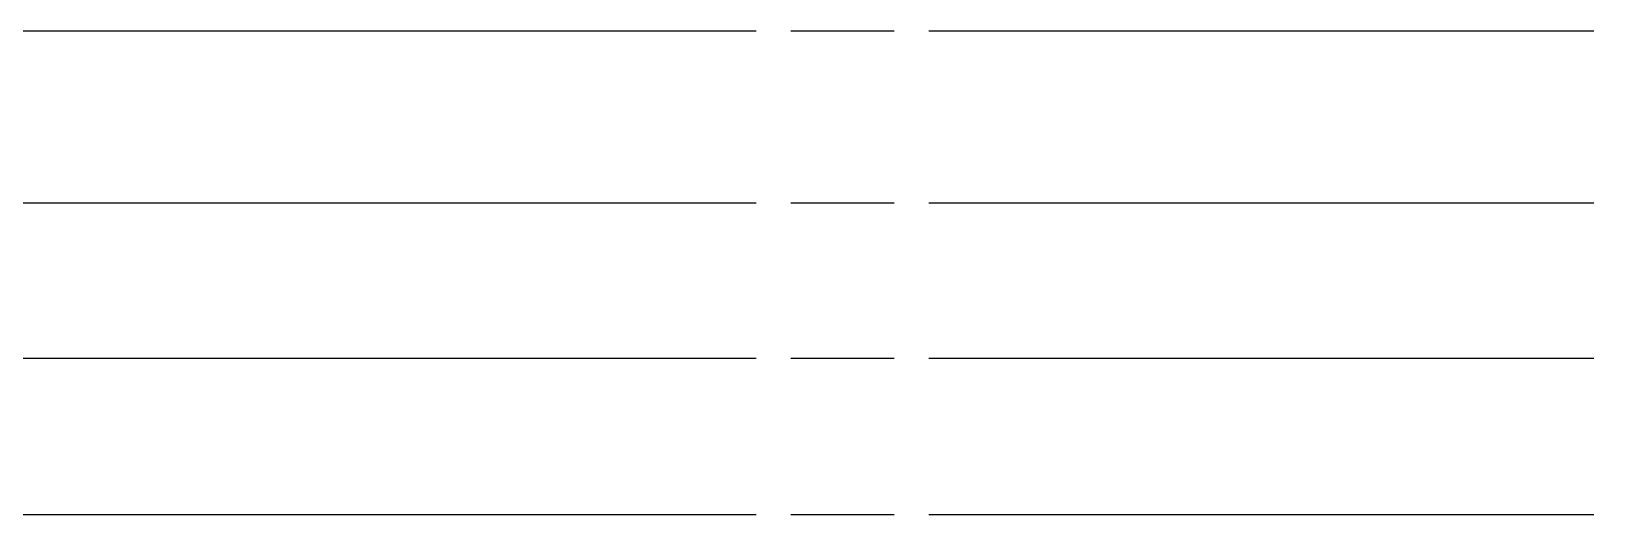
# Model space of a CAD drawing. Header units: millimetres. Extents: x 0 to 33.1, y 1.5 to 45.3.
# Drawn here: x 14.239 to 16.558, y 7.063 to 7.779 of the extents above; entities that cross this region are included whole.
import ezdxf

# ---------------------------------------------------------------- set-up
doc = ezdxf.new("R2010")
doc.units = ezdxf.units.MM
doc.header["$MEASUREMENT"] = 0
doc.layers.get('0').update_dxf_attribs({"linetype": 'CONTINUOUS'})

msp = doc.modelspace()

# ---------------------------------------------------------------- linework, layer by layer
at = {"color": 5, "linetype": 'Continuous'}
for p, q in [((15.3144, 7.77946), (6.85113, 7.77946)), ((15.5194, 7.77946), (15.3661, 7.77946)), ((16.5578, 7.77946), (15.5711, 7.77946))]:
    msp.add_line(p, q, dxfattribs=at)
at = {"color": 104, "linetype": 'Continuous'}
for p, q in [((15.3144, 7.52447), (6.85113, 7.52447)), ((15.5194, 7.52447), (15.3661, 7.52447)), ((16.5578, 7.52447), (15.5711, 7.52447))]:
    msp.add_line(p, q, dxfattribs=at)
at = {"color": 3, "linetype": 'Continuous'}
for p, q in [((15.3144, 7.29443), (6.85113, 7.29443)), ((15.5194, 7.29443), (15.3661, 7.29443)), ((16.5578, 7.29443), (15.5711, 7.29443))]:
    msp.add_line(p, q, dxfattribs=at)
at = {"color": 52, "linetype": 'Continuous'}
for p, q in [((15.3144, 7.06278), (6.83442, 7.06278)), ((15.5194, 7.06278), (15.3661, 7.06278)), ((16.5578, 7.06278), (15.5711, 7.06278))]:
    msp.add_line(p, q, dxfattribs=at)

doc.saveas('drawing.dxf')
